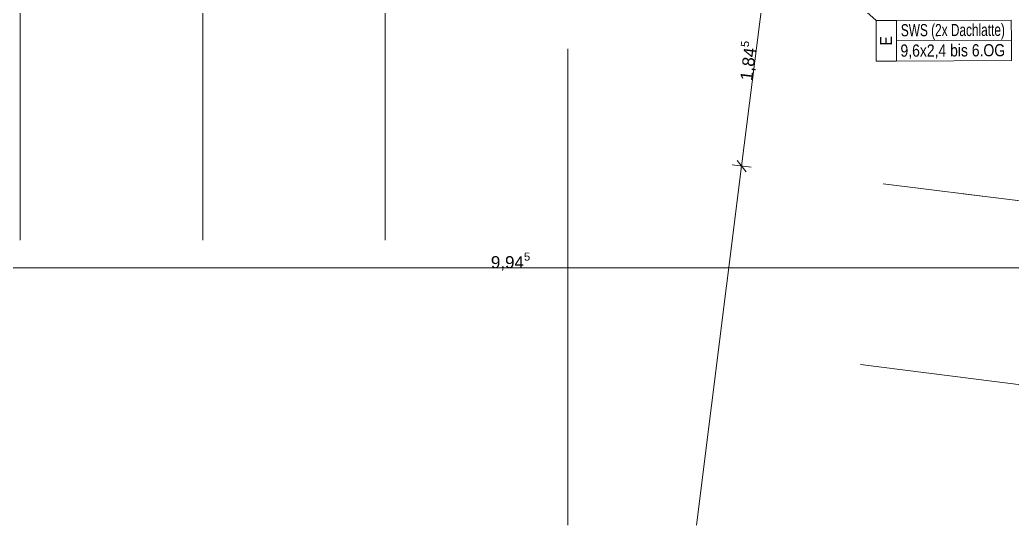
# Model space of a CAD drawing. Header units: metres. Extents: x -22.4 to 53.1, y 133.6 to 157.9.
# Drawn here: x 21.32 to 28.65, y 133.73 to 137.47 of the extents above; entities that cross this region are included whole.
import ezdxf

# ---------------------------------------------------------------- set-up
doc = ezdxf.new("R2010")
doc.units = ezdxf.units.M
doc.header["$MEASUREMENT"] = 0
doc.linetypes.add('Achse', pattern=[0.0023, 0.0015, -0.0008])
doc.linetypes.add('Strichpunktlinie', pattern=[0.006703, 0.003528, -0.001764, 0, -0.001411])
for name, color, linetype in [('00  Raster', 7, 'Continuous'), ('00  Raster Ausbau', 7, 'Continuous'), ('40  Bemaßung 1_50 Achse', 7, 'Continuous'), ('EPS-SUD-Text', 7, 'Continuous'), ('Neubau_40  Bemaßung 1_50 Achse', 7, 'Continuous')]:
    doc.layers.add(name, color=color, linetype=linetype)
doc.styles.add('ERSTELLTER_STIL_1', font='')
doc.styles.add('ERSTELLTER_STIL_2', font='')
doc.styles.get('ERSTELLTER_STIL_1').set_extended_font_data('Arial')
doc.styles.get('ERSTELLTER_STIL_2').set_extended_font_data('Arial Narrow')

msp = doc.modelspace()

# ---------------------------------------------------------------- linework, layer by layer
at = {"layer": '00  Raster', "color": 7, "linetype": 'Strichpunktlinie', "lineweight": 13, "ltscale": 1000}
for p, q in [((25.3684, 133.7291), (25.3684, 155.8899)), ((29.2838, 136.0587), (28.2916, 136.1831))]:
    msp.add_line(p, q, dxfattribs=at)
at = {"layer": '00  Raster Ausbau', "color": 9, "linetype": 'Achse', "lineweight": 18, "ltscale": 1000}
for p, q in [((21.3184, 136.8399), (21.3184, 137.8399)), ((24.0184, 136.8399), (24.0184, 137.8399)), ((21.3184, 136.8399), (21.3184, 135.8399)), ((24.0184, 136.8399), (24.0184, 135.8399)), ((28.6924, 136.1328), (27.7001, 136.2572)), ((28.5245, 134.7933), (27.5322, 134.9177)), ((29.5167, 134.6689), (28.5245, 134.7933))]:
    msp.add_line(p, q, dxfattribs=at)
at = {"layer": '00  Raster Ausbau', "color": 251, "linetype": 'Achse', "lineweight": 18, "ltscale": 1000, "true_color": 0x5f5f5f}
for q in [(22.6684, 137.8399), (22.6684, 135.8399)]:
    msp.add_line((22.6684, 136.8399), q, dxfattribs=at)
at = {"layer": '40  Bemaßung 1_50 Achse', "color": 7, "linetype": 'Continuous', "lineweight": 13, "ltscale": 1000}
for p, q in [((26.8829, 138.2199), (26.6533, 136.3884)), ((26.6859, 136.3465), (26.6208, 136.4303)), ((26.6533, 136.3884), (26.32, 133.7291)), ((26.5836, 136.3971), (26.7231, 136.3797))]:
    msp.add_line(p, q, dxfattribs=at)
at = {"layer": 'EPS-SUD-Text', "color": 255, "linetype": 'Continuous', "lineweight": 18, "ltscale": 1000}
msp.add_line((27.0185, 138.0399), (27.6476, 137.465), dxfattribs=at)
at = {"layer": 'EPS-SUD-Text', "color": 255, "linetype": 'Continuous', "lineweight": 18, "ltscale": 1000, "flags": 128}
for points in [[(27.799, 137.1657), (27.7976, 137.4657), (27.6476, 137.465), (27.649, 137.165)], [(28.6483, 137.3194), (28.6476, 137.4694), (27.7976, 137.4657), (27.7983, 137.3157)], [(28.6483, 137.3194), (28.649, 137.1694), (27.799, 137.1657), (27.7983, 137.3157)]]:
    msp.add_lwpolyline(points, close=True, dxfattribs=at)
at = {"layer": 'Neubau_40  Bemaßung 1_50 Achse', "color": 7, "linetype": 'Continuous', "lineweight": 13, "ltscale": 1000}
msp.add_line((19.9684, 135.6349), (29.9142, 135.6349), dxfattribs=at)

# ---------------------------------------------------------------- texts
at = {"layer": '40  Bemaßung 1_50 Achse', "color": 7, "linetype": 'Continuous', "lineweight": 13, "insert": (26.7573, 137.013), "char_height": 0.09, "attachment_point": 7, "rotation": 82.85537, "style": 'ERSTELLTER_STIL_1'}
msp.add_mtext('\\A1;{\\pql;\\fArial|b0|i0|c0|p38;1,84\\fArial|b0|i0|c0|p38;\\A1{\\H.66x;\\S5^  ;}}', dxfattribs=at)
at = {"layer": '40  Bemaßung 1_50 Achse', "color": 7, "linetype": 'Continuous', "lineweight": 13, "insert": (24.799, 135.6046), "char_height": 0.09, "attachment_point": 7, "style": 'ERSTELLTER_STIL_1'}
msp.add_mtext('\\A1;{\\pql;\\fArial|b0|i0|c0|p38;9,94\\fArial|b0|i0|c0|p38;\\A1{\\H.66x;\\S5^  ;}}', dxfattribs=at)
at = {"layer": 'EPS-SUD-Text', "color": 255, "linetype": 'Continuous', "lineweight": 18, "char_height": 0.09, "attachment_point": 4, "style": 'ERSTELLTER_STIL_2'}
for s, insert, rotation in [('\\A1;{\\W0.850000x;\\pql;\\fArial Narrow|b0|i0|c0|p38;SWS (2x Dachlatte)}', (27.8309, 137.3801), 0.25366), ('\\A1;{\\pql;\\fArial Narrow|b0|i0|c0|p38;E}', (27.7217, 137.2806), 90.25366), ('\\A1;{\\pql;\\fArial Narrow|b0|i0|c0|p38;9,6x2,4 bis 6.OG}', (27.8282, 137.2344), 0.25366)]:
    msp.add_mtext(s, dxfattribs=dict(at, insert=insert, rotation=rotation))

doc.saveas('drawing.dxf')
